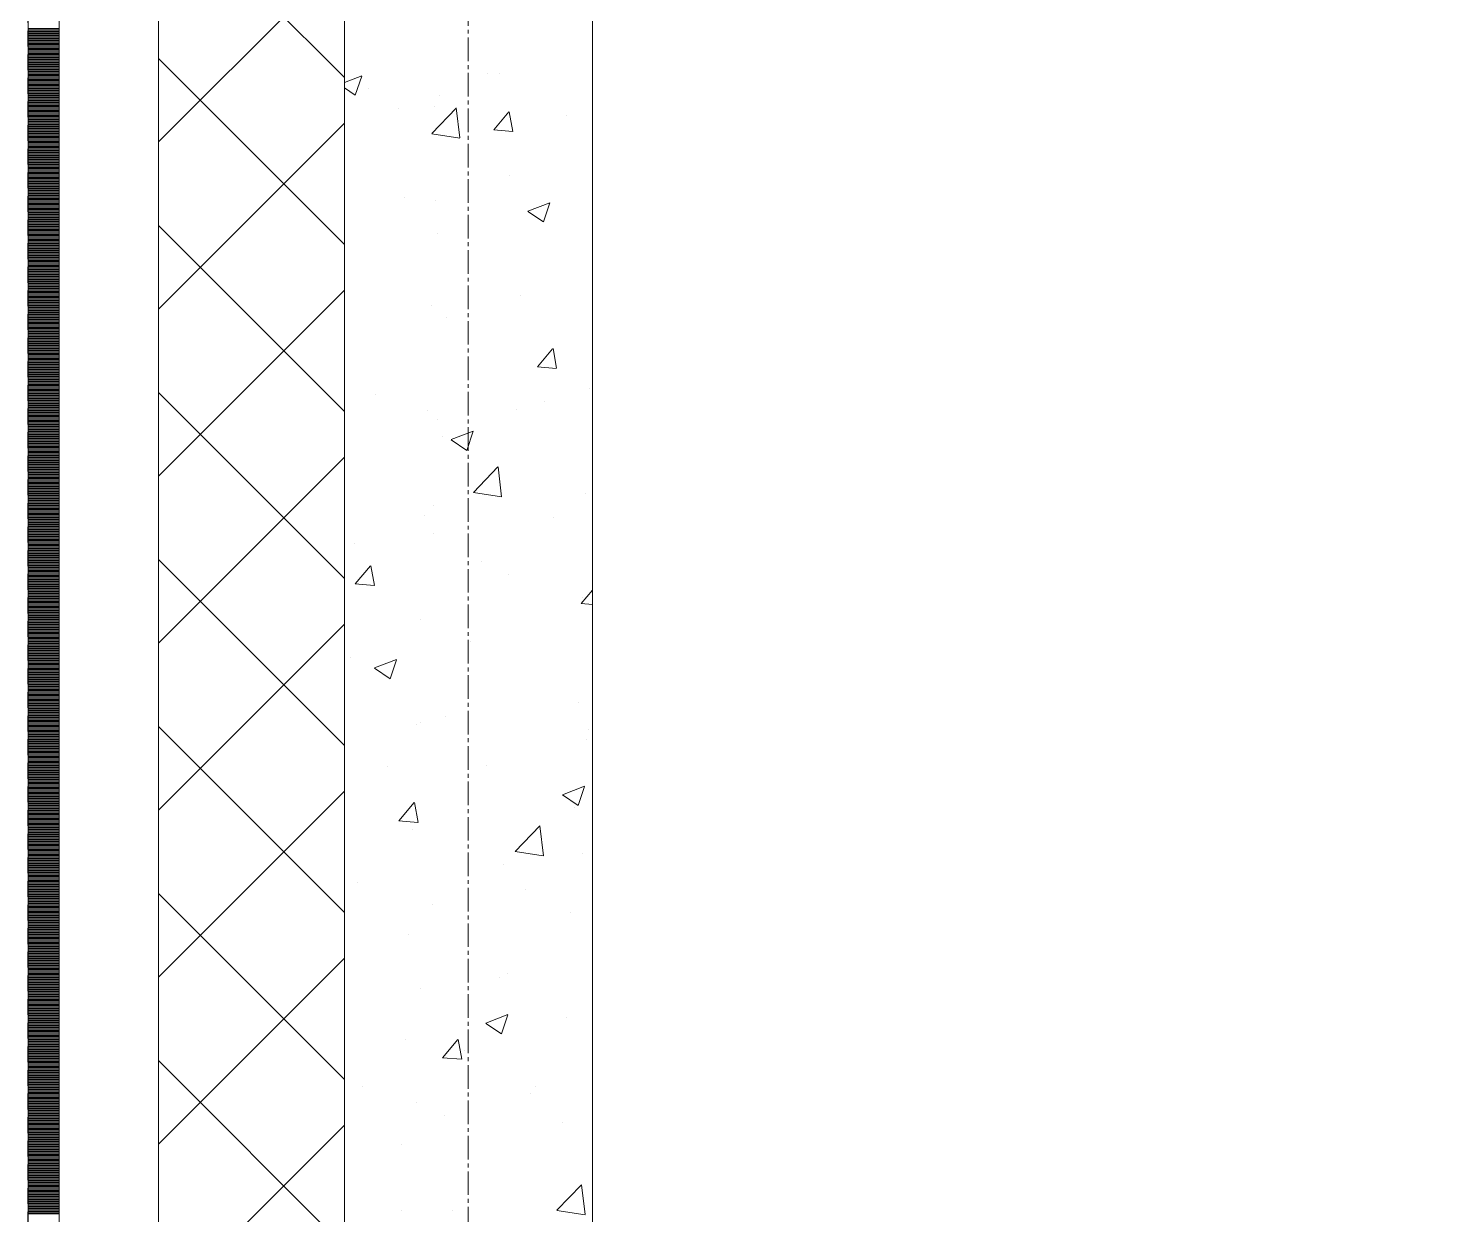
# Model space of a CAD drawing. Header units: millimetres. Extents: x 538266 to 1167394, y 114608 to 637157.
# Drawn here: x 828883 to 830013, y 200281 to 201238 of the extents above; entities that cross this region are included whole.
import ezdxf
from ezdxf.enums import TextEntityAlignment as Align

# ---------------------------------------------------------------- set-up
doc = ezdxf.new("R2010")
doc.units = ezdxf.units.MM
doc.linetypes.add('CENTER2', pattern=[28.575, 19.05, -3.175, 3.175, -3.175])
doc.linetypes.add('DASHED', pattern=[19.05, 12.7, -6.35])
doc.layers.get('Defpoints').update_dxf_attribs({"color": 140})
doc.layers.add('АР_Делит', color=120, linetype='Continuous', lineweight=0, plot=False)
for name, color, linetype, lineweight in [('АР_Стены ПЕНОблок', 52, 'Continuous', 20), ('АР_Тонкая', 254, 'Continuous', 5), ('АР_Утеплитель', 31, 'Continuous', 0), ('АР_Штриховка', 8, 'Continuous', 0)]:
    doc.layers.add(name, color=color, linetype=linetype, lineweight=lineweight)
doc.layers.add('РД_Оси_100', color=7, linetype='Continuous', lineweight=0, true_color=0x525252)
doc.styles.add('style1', font='ARIALN.TTF')

# ---------------------------------------------------------------- blocks, each defined once
blk = doc.blocks.new('2_этаж')
at = {"layer": 'АР_Стены ПЕНОблок', "color": 18, "linetype": 'Continuous', "lineweight": 20, "true_color": 0x000000}
for p, q in [((672773.6, 213213.2), (672773.6, 137013.2)), ((672973.6, 137013.2), (672973.6, 213213.2))]:
    blk.add_line(p, q, dxfattribs=at)
at = {"layer": 'АР_Тонкая', "color": 18, "linetype": 'Continuous', "lineweight": 5, "true_color": 0x000000}
for p, q in [((672518.6, 213213.2), (672518.6, 137013.2)), ((672543.6, 213213.2), (672543.6, 137013.2)), ((672543.6, 137013.2), (672543.6, 213213.2)), ((672623.6, 137013.2), (672623.6, 213213.2))]:
    blk.add_line(p, q, dxfattribs=at)
at = {"layer": 'АР_Утеплитель', "color": 18, "linetype": 'Continuous', "lineweight": 0, "true_color": 0x000000}
for p, q in [((672623.6, 213213.2), (672623.6, 137013.2)), ((672773.6, 137013.2), (672773.6, 213213.2))]:
    blk.add_line(p, q, dxfattribs=at)
at = {"layer": 'АР_Штриховка', "color": 18, "linetype": 'Continuous', "lineweight": 0, "true_color": 0x000000}
for p, q in [((672773.6, 201198.6), (672623.6, 201348.6)), ((672623.6, 201146.5), (672773.6, 201296.5)), ((672518.6, 201238), (672543.6, 201238)), ((672518.6, 201237), (672543.6, 201237)), ((672518.6, 201236), (672543.6, 201236)), ((672518.6, 201235), (672543.6, 201235)), ((672518.6, 201234), (672543.6, 201234)), ((672518.6, 201233), (672543.6, 201233)), ((672518.6, 201232), (672543.6, 201232)), ((672518.6, 201231), (672543.6, 201231)), ((672518.6, 201230), (672543.6, 201230)), ((672518.6, 201229), (672543.6, 201229)), ((672518.6, 201228), (672543.6, 201228)), ((672518.6, 201227), (672543.6, 201227)), ((672518.6, 201226), (672543.6, 201226)), ((672518.6, 201225), (672543.6, 201225)), ((672518.6, 201224), (672543.6, 201224)), ((672518.6, 201223), (672543.6, 201223)), ((672518.6, 201222), (672543.6, 201222)), ((672518.6, 201221), (672543.6, 201221)), ((672518.6, 201220), (672543.6, 201220)), ((672518.6, 201219), (672543.6, 201219)), ((672518.6, 201218), (672543.6, 201218)), ((672518.6, 201217), (672543.6, 201217)), ((672518.6, 201216), (672543.6, 201216)), ((672518.6, 201215), (672543.6, 201215)), ((672518.6, 201214), (672543.6, 201214)), ((672518.6, 201213), (672543.6, 201213)), ((672518.6, 201212), (672543.6, 201212)), ((672518.6, 201211), (672543.6, 201211)), ((672518.6, 201210), (672543.6, 201210)), ((672518.6, 201209), (672543.6, 201209)), ((672773.6, 201063.9), (672623.6, 201213.9)), ((672518.6, 201208), (672543.6, 201208)), ((672518.6, 201207), (672543.6, 201207)), ((672518.6, 201206), (672543.6, 201206)), ((672518.6, 201205), (672543.6, 201205)), ((672518.6, 201204), (672543.6, 201204)), ((672518.6, 201203), (672543.6, 201203)), ((672518.6, 201202), (672543.6, 201202)), ((672518.6, 201201), (672543.6, 201201)), ((672518.6, 201200), (672543.6, 201200)), ((672518.6, 201199), (672543.6, 201199)), ((672518.6, 201198), (672543.6, 201198)), ((672773.6, 201194.4), (672787.6, 201199.8)), ((672782.4, 201184.3), (672787.6, 201199.6)), ((672888.8, 201202.1), (672888.8, 201202.1)), ((672899, 201201.7), (672899, 201201.7)), ((672518.6, 201197), (672543.6, 201197)), ((672518.6, 201196), (672543.6, 201196)), ((672518.6, 201195), (672543.6, 201195)), ((672518.6, 201194), (672543.6, 201194)), ((672518.6, 201193), (672543.6, 201193)), ((672518.6, 201192), (672543.6, 201192)), ((672518.6, 201191), (672543.6, 201191)), ((672518.6, 201190), (672543.6, 201190)), ((672518.6, 201189), (672543.6, 201189)), ((672518.6, 201188), (672543.6, 201188)), ((672518.6, 201187), (672543.6, 201187)), ((672518.6, 201186), (672543.6, 201186)), ((672773.6, 201190.3), (672782.4, 201184.3)), ((672792.7, 201189.4), (672792.7, 201189.4)), ((672518.6, 201185), (672543.6, 201185)), ((672518.6, 201184), (672543.6, 201184)), ((672518.6, 201183), (672543.6, 201183)), ((672518.6, 201182), (672543.6, 201182)), ((672518.6, 201181), (672543.6, 201181)), ((672518.6, 201180), (672543.6, 201180)), ((672518.6, 201179), (672543.6, 201179)), ((672518.6, 201178), (672543.6, 201178)), ((672518.6, 201177), (672543.6, 201177)), ((672518.6, 201176), (672543.6, 201176)), ((672518.6, 201175), (672543.6, 201175)), ((672846, 201175.1), (672846, 201175.1)), ((672850.2, 201183.7), (672850.2, 201183.7)), ((672518.6, 201174), (672543.6, 201174)), ((672518.6, 201173), (672543.6, 201173)), ((672518.6, 201172), (672543.6, 201172)), ((672518.6, 201171), (672543.6, 201171)), ((672518.6, 201170), (672543.6, 201170)), ((672518.6, 201169), (672543.6, 201169)), ((672518.6, 201168), (672543.6, 201168)), ((672518.6, 201167), (672543.6, 201167)), ((672518.6, 201166), (672543.6, 201166)), ((672518.6, 201165), (672543.6, 201165)), ((672518.6, 201164), (672543.6, 201164)), ((672817, 201173.3), (672817, 201173.3)), ((672844, 201153.3), (672863.7, 201173.9)), ((672866.6, 201149.8), (672863.8, 201174)), ((672894, 201156.3), (672906.3, 201170.9)), ((672909.5, 201155), (672906.5, 201170.9)), ((672952.5, 201167.6), (672952.5, 201167.6)), ((672518.6, 201163), (672543.6, 201163)), ((672518.6, 201162), (672543.6, 201162)), ((672518.6, 201161), (672543.6, 201161)), ((672518.6, 201160), (672543.6, 201160)), ((672518.6, 201159), (672543.6, 201159)), ((672518.6, 201158), (672543.6, 201158)), ((672518.6, 201157), (672543.6, 201157)), ((672518.6, 201156), (672543.6, 201156)), ((672518.6, 201155), (672543.6, 201155)), ((672518.6, 201154), (672543.6, 201154)), ((672518.6, 201153), (672543.6, 201153)), ((672623.6, 201011.8), (672773.6, 201161.8)), ((672844, 201153.2), (672866.6, 201149.7)), ((672894, 201156.3), (672909.2, 201155)), ((672518.6, 201152), (672543.6, 201152)), ((672518.6, 201151), (672543.6, 201151)), ((672518.6, 201150), (672543.6, 201150)), ((672518.6, 201149), (672543.6, 201149)), ((672518.6, 201148), (672543.6, 201148)), ((672518.6, 201147), (672543.6, 201147)), ((672518.6, 201146), (672543.6, 201146)), ((672518.6, 201145), (672543.6, 201145)), ((672518.6, 201144), (672543.6, 201144)), ((672518.6, 201143), (672543.6, 201143)), ((672518.6, 201142), (672543.6, 201142)), ((672518.6, 201141), (672543.6, 201141)), ((672518.6, 201140), (672543.6, 201140)), ((672518.6, 201139), (672543.6, 201139)), ((672518.6, 201138), (672543.6, 201138)), ((672518.6, 201137), (672543.6, 201137)), ((672518.6, 201136), (672543.6, 201136)), ((672518.6, 201135), (672543.6, 201135)), ((672518.6, 201134), (672543.6, 201134)), ((672518.6, 201133), (672543.6, 201133)), ((672518.6, 201132), (672543.6, 201132)), ((672518.6, 201131), (672543.6, 201131)), ((672518.6, 201130), (672543.6, 201130)), ((672518.6, 201129), (672543.6, 201129)), ((672518.6, 201128), (672543.6, 201128)), ((672518.6, 201127), (672543.6, 201127)), ((672518.6, 201126), (672543.6, 201126)), ((672518.6, 201125), (672543.6, 201125)), ((672518.6, 201124), (672543.6, 201124)), ((672518.6, 201123), (672543.6, 201123)), ((672518.6, 201122), (672543.6, 201122)), ((672518.6, 201121), (672543.6, 201121)), ((672518.6, 201120), (672543.6, 201120)), ((672518.6, 201119), (672543.6, 201119)), ((672906.9, 201119.3), (672906.9, 201119.3)), ((672518.6, 201118), (672543.6, 201118)), ((672518.6, 201117), (672543.6, 201117)), ((672518.6, 201116), (672543.6, 201116)), ((672518.6, 201115), (672543.6, 201115)), ((672518.6, 201114), (672543.6, 201114)), ((672518.6, 201113), (672543.6, 201113)), ((672518.6, 201112), (672543.6, 201112)), ((672518.6, 201111), (672543.6, 201111)), ((672518.6, 201110), (672543.6, 201110)), ((672518.6, 201109), (672543.6, 201109)), ((672518.6, 201108), (672543.6, 201108)), ((672518.6, 201107), (672543.6, 201107)), ((672518.6, 201106), (672543.6, 201106)), ((672518.6, 201105), (672543.6, 201105)), ((672518.6, 201104), (672543.6, 201104)), ((672518.6, 201103), (672543.6, 201103)), ((672518.6, 201102), (672543.6, 201102)), ((672518.6, 201101), (672543.6, 201101)), ((672518.6, 201100), (672543.6, 201100)), ((672518.6, 201099), (672543.6, 201099)), ((672518.6, 201098), (672543.6, 201098)), ((672518.6, 201097), (672543.6, 201097)), ((672518.6, 201096), (672543.6, 201096)), ((672822, 201101.9), (672822, 201101.9)), ((672847.2, 201099.2), (672847.2, 201099.2)), ((672921.5, 201090.7), (672939.3, 201097.5)), ((672934.1, 201082), (672939.2, 201097.4)), ((672518.6, 201095), (672543.6, 201095)), ((672518.6, 201094), (672543.6, 201094)), ((672518.6, 201093), (672543.6, 201093)), ((672518.6, 201092), (672543.6, 201092)), ((672518.6, 201091), (672543.6, 201091)), ((672518.6, 201090), (672543.6, 201090)), ((672518.6, 201089), (672543.6, 201089)), ((672518.6, 201088), (672543.6, 201088)), ((672518.6, 201087), (672543.6, 201087)), ((672518.6, 201086), (672543.6, 201086)), ((672518.6, 201085), (672543.6, 201085)), ((672921.4, 201090.5), (672934, 201082)), ((672518.6, 201084), (672543.6, 201084)), ((672518.6, 201083), (672543.6, 201083)), ((672518.6, 201082), (672543.6, 201082)), ((672518.6, 201081), (672543.6, 201081)), ((672518.6, 201080), (672543.6, 201080)), ((672518.6, 201079), (672543.6, 201079)), ((672518.6, 201078), (672543.6, 201078)), ((672518.6, 201077), (672543.6, 201077)), ((672518.6, 201076), (672543.6, 201076)), ((672518.6, 201075), (672543.6, 201075)), ((672518.6, 201074), (672543.6, 201074)), ((672518.6, 201073), (672543.6, 201073)), ((672773.6, 200929.2), (672623.6, 201079.2)), ((672518.6, 201072), (672543.6, 201072)), ((672518.6, 201071), (672543.6, 201071)), ((672518.6, 201070), (672543.6, 201070)), ((672518.6, 201069), (672543.6, 201069)), ((672518.6, 201068), (672543.6, 201068)), ((672518.6, 201067), (672543.6, 201067)), ((672518.6, 201066), (672543.6, 201066)), ((672518.6, 201065), (672543.6, 201065)), ((672518.6, 201064), (672543.6, 201064)), ((672518.6, 201063), (672543.6, 201063)), ((672518.6, 201062), (672543.6, 201062)), ((672848.5, 201072.6), (672848.5, 201072.6)), ((672518.6, 201061), (672543.6, 201061)), ((672518.6, 201060), (672543.6, 201060)), ((672518.6, 201059), (672543.6, 201059)), ((672518.6, 201058), (672543.6, 201058)), ((672518.6, 201057), (672543.6, 201057)), ((672518.6, 201056), (672543.6, 201056)), ((672518.6, 201055), (672543.6, 201055)), ((672518.6, 201054), (672543.6, 201054)), ((672518.6, 201053), (672543.6, 201053)), ((672518.6, 201052), (672543.6, 201052)), ((672518.6, 201051), (672543.6, 201051)), ((672518.6, 201050), (672543.6, 201050)), ((672518.6, 201049), (672543.6, 201049)), ((672518.6, 201048), (672543.6, 201048)), ((672518.6, 201047), (672543.6, 201047)), ((672518.6, 201046), (672543.6, 201046)), ((672518.6, 201045), (672543.6, 201045)), ((672518.6, 201044), (672543.6, 201044)), ((672518.6, 201043), (672543.6, 201043)), ((672518.6, 201042), (672543.6, 201042)), ((672518.6, 201041), (672543.6, 201041)), ((672518.6, 201040), (672543.6, 201040)), ((672518.6, 201039), (672543.6, 201039)), ((672518.6, 201038), (672543.6, 201038)), ((672518.6, 201037), (672543.6, 201037)), ((672518.6, 201036), (672543.6, 201036)), ((672518.6, 201035), (672543.6, 201035)), ((672518.6, 201034), (672543.6, 201034)), ((672518.6, 201033), (672543.6, 201033)), ((672518.6, 201032), (672543.6, 201032)), ((672518.6, 201031), (672543.6, 201031)), ((672518.6, 201030), (672543.6, 201030)), ((672518.6, 201029), (672543.6, 201029)), ((672518.6, 201028), (672543.6, 201028)), ((672518.6, 201027), (672543.6, 201027)), ((672518.6, 201026), (672543.6, 201026)), ((672518.6, 201025), (672543.6, 201025)), ((672518.6, 201024), (672543.6, 201024)), ((672518.6, 201023), (672543.6, 201023)), ((672518.6, 201022), (672543.6, 201022)), ((672518.6, 201021), (672543.6, 201021)), ((672518.6, 201020), (672543.6, 201020)), ((672518.6, 201019), (672543.6, 201019)), ((672518.6, 201018), (672543.6, 201018)), ((672518.6, 201017), (672543.6, 201017)), ((672623.6, 200877.1), (672773.6, 201027.1)), ((672915.6, 201022.9), (672915.6, 201022.9)), ((672518.6, 201016), (672543.6, 201016)), ((672518.6, 201015), (672543.6, 201015)), ((672518.6, 201014), (672543.6, 201014)), ((672518.6, 201013), (672543.6, 201013)), ((672518.6, 201012), (672543.6, 201012)), ((672518.6, 201011), (672543.6, 201011)), ((672518.6, 201010), (672543.6, 201010)), ((672518.6, 201009), (672543.6, 201009)), ((672518.6, 201008), (672543.6, 201008)), ((672518.6, 201007), (672543.6, 201007)), ((672518.6, 201006), (672543.6, 201006)), ((672844.1, 201014.6), (672844.1, 201014.6)), ((672518.6, 201005), (672543.6, 201005)), ((672518.6, 201004), (672543.6, 201004)), ((672518.6, 201003), (672543.6, 201003)), ((672518.6, 201002), (672543.6, 201002)), ((672518.6, 201001), (672543.6, 201001)), ((672518.6, 201000), (672543.6, 201000)), ((672518.6, 200999), (672543.6, 200999)), ((672518.6, 200998), (672543.6, 200998)), ((672518.6, 200997), (672543.6, 200997)), ((672518.6, 200996), (672543.6, 200996)), ((672518.6, 200995), (672543.6, 200995)), ((672518.6, 200994), (672543.6, 200994)), ((672855.7, 201005), (672855.7, 201005)), ((672518.6, 200993), (672543.6, 200993)), ((672518.6, 200992), (672543.6, 200992)), ((672518.6, 200991), (672543.6, 200991)), ((672518.6, 200990), (672543.6, 200990)), ((672518.6, 200989), (672543.6, 200989)), ((672518.6, 200988), (672543.6, 200988)), ((672518.6, 200987), (672543.6, 200987)), ((672518.6, 200986), (672543.6, 200986)), ((672518.6, 200985), (672543.6, 200985)), ((672518.6, 200984), (672543.6, 200984)), ((672518.6, 200983), (672543.6, 200983)), ((672518.6, 200982), (672543.6, 200982)), ((672518.6, 200981), (672543.6, 200981)), ((672518.6, 200980), (672543.6, 200980)), ((672518.6, 200979), (672543.6, 200979)), ((672518.6, 200978), (672543.6, 200978)), ((672518.6, 200977), (672543.6, 200977)), ((672518.6, 200976), (672543.6, 200976)), ((672518.6, 200975), (672543.6, 200975)), ((672518.6, 200974), (672543.6, 200974)), ((672518.6, 200973), (672543.6, 200973)), ((672518.6, 200972), (672543.6, 200972)), ((672929.3, 200965.3), (672941.5, 200979.8)), ((672944.7, 200964), (672941.8, 200979.9)), ((672518.6, 200971), (672543.6, 200971)), ((672518.6, 200970), (672543.6, 200970)), ((672518.6, 200969), (672543.6, 200969)), ((672518.6, 200968), (672543.6, 200968)), ((672518.6, 200967), (672543.6, 200967)), ((672518.6, 200966), (672543.6, 200966)), ((672518.6, 200965), (672543.6, 200965)), ((672518.6, 200964), (672543.6, 200964)), ((672518.6, 200963), (672543.6, 200963)), ((672518.6, 200962), (672543.6, 200962)), ((672518.6, 200961), (672543.6, 200961)), ((672518.6, 200960), (672543.6, 200960)), ((672929.3, 200965.2), (672944.4, 200963.9)), ((672518.6, 200959), (672543.6, 200959)), ((672518.6, 200958), (672543.6, 200958)), ((672518.6, 200957), (672543.6, 200957)), ((672518.6, 200956), (672543.6, 200956)), ((672518.6, 200955), (672543.6, 200955)), ((672518.6, 200954), (672543.6, 200954)), ((672518.6, 200953), (672543.6, 200953)), ((672518.6, 200952), (672543.6, 200952)), ((672518.6, 200951), (672543.6, 200951)), ((672518.6, 200950), (672543.6, 200950)), ((672518.6, 200949), (672543.6, 200949)), ((672518.6, 200948), (672543.6, 200948)), ((672518.6, 200947), (672543.6, 200947)), ((672518.6, 200946), (672543.6, 200946)), ((672518.6, 200945), (672543.6, 200945)), ((672518.6, 200944), (672543.6, 200944)), ((672518.6, 200943), (672543.6, 200943)), ((672518.6, 200942), (672543.6, 200942)), ((672518.6, 200941), (672543.6, 200941)), ((672518.6, 200940), (672543.6, 200940)), ((672518.6, 200939), (672543.6, 200939)), ((672518.6, 200938), (672543.6, 200938)), ((672773.6, 200794.5), (672623.6, 200944.5)), ((672799, 200942.8), (672799, 200942.8)), ((672971.4, 200948), (672971.4, 200948)), ((672518.6, 200937), (672543.6, 200937)), ((672518.6, 200936), (672543.6, 200936)), ((672518.6, 200935), (672543.6, 200935)), ((672518.6, 200934), (672543.6, 200934)), ((672518.6, 200933), (672543.6, 200933)), ((672518.6, 200932), (672543.6, 200932)), ((672518.6, 200931), (672543.6, 200931)), ((672518.6, 200930), (672543.6, 200930)), ((672518.6, 200929), (672543.6, 200929)), ((672518.6, 200928), (672543.6, 200928)), ((672518.6, 200927), (672543.6, 200927)), ((672518.6, 200926), (672543.6, 200926)), ((672841, 200930.1), (672841, 200930.1)), ((672912.4, 200931.1), (672912.4, 200931.1)), ((672934.6, 200937.1), (672934.6, 200937.1)), ((672518.6, 200925), (672543.6, 200925)), ((672518.6, 200924), (672543.6, 200924)), ((672518.6, 200923), (672543.6, 200923)), ((672518.6, 200922), (672543.6, 200922)), ((672518.6, 200921), (672543.6, 200921)), ((672518.6, 200920), (672543.6, 200920)), ((672518.6, 200919), (672543.6, 200919)), ((672518.6, 200918), (672543.6, 200918)), ((672518.6, 200917), (672543.6, 200917)), ((672518.6, 200916), (672543.6, 200916)), ((672518.6, 200915), (672543.6, 200915)), ((672848.8, 200922.7), (672848.8, 200922.7)), ((672518.6, 200914), (672543.6, 200914)), ((672518.6, 200913), (672543.6, 200913)), ((672518.6, 200912), (672543.6, 200912)), ((672518.6, 200911), (672543.6, 200911)), ((672518.6, 200910), (672543.6, 200910)), ((672518.6, 200909), (672543.6, 200909)), ((672518.6, 200908), (672543.6, 200908)), ((672518.6, 200907), (672543.6, 200907)), ((672518.6, 200906), (672543.6, 200906)), ((672518.6, 200905), (672543.6, 200905)), ((672518.6, 200904), (672543.6, 200904)), ((672852.6, 200908.7), (672852.6, 200908.7)), ((672859.6, 200906.4), (672872.2, 200897.8)), ((672859.7, 200906.5), (672877.5, 200913.3)), ((672872.3, 200897.8), (672877.4, 200913.2)), ((672518.6, 200903), (672543.6, 200903)), ((672518.6, 200902), (672543.6, 200902)), ((672518.6, 200901), (672543.6, 200901)), ((672518.6, 200900), (672543.6, 200900)), ((672518.6, 200899), (672543.6, 200899)), ((672518.6, 200898), (672543.6, 200898)), ((672518.6, 200897), (672543.6, 200897)), ((672518.6, 200896), (672543.6, 200896)), ((672518.6, 200895), (672543.6, 200895)), ((672518.6, 200894), (672543.6, 200894)), ((672518.6, 200893), (672543.6, 200893)), ((672623.6, 200742.4), (672773.6, 200892.4)), ((672518.6, 200892), (672543.6, 200892)), ((672518.6, 200891), (672543.6, 200891)), ((672518.6, 200890), (672543.6, 200890)), ((672518.6, 200889), (672543.6, 200889)), ((672518.6, 200888), (672543.6, 200888)), ((672518.6, 200887), (672543.6, 200887)), ((672518.6, 200886), (672543.6, 200886)), ((672518.6, 200885), (672543.6, 200885)), ((672518.6, 200884), (672543.6, 200884)), ((672518.6, 200883), (672543.6, 200883)), ((672518.6, 200882), (672543.6, 200882)), ((672518.6, 200881), (672543.6, 200881)), ((672877.6, 200863.9), (672897.4, 200884.5)), ((672900.3, 200860.4), (672897.5, 200884.5)), ((672518.6, 200880), (672543.6, 200880)), ((672518.6, 200879), (672543.6, 200879)), ((672518.6, 200878), (672543.6, 200878)), ((672518.6, 200877), (672543.6, 200877)), ((672518.6, 200876), (672543.6, 200876)), ((672518.6, 200875), (672543.6, 200875)), ((672518.6, 200874), (672543.6, 200874)), ((672518.6, 200873), (672543.6, 200873)), ((672518.6, 200872), (672543.6, 200872)), ((672518.6, 200871), (672543.6, 200871)), ((672518.6, 200870), (672543.6, 200870)), ((672518.6, 200869), (672543.6, 200869)), ((672518.6, 200868), (672543.6, 200868)), ((672518.6, 200867), (672543.6, 200867)), ((672518.6, 200866), (672543.6, 200866)), ((672518.6, 200865), (672543.6, 200865)), ((672518.6, 200864), (672543.6, 200864)), ((672518.6, 200863), (672543.6, 200863)), ((672518.6, 200862), (672543.6, 200862)), ((672518.6, 200861), (672543.6, 200861)), ((672518.6, 200860), (672543.6, 200860)), ((672518.6, 200859), (672543.6, 200859)), ((672877.7, 200863.7), (672900.3, 200860.2)), ((672968.3, 200863.4), (672968.3, 200863.4)), ((672518.6, 200858), (672543.6, 200858)), ((672518.6, 200857), (672543.6, 200857)), ((672518.6, 200856), (672543.6, 200856)), ((672518.6, 200855), (672543.6, 200855)), ((672518.6, 200854), (672543.6, 200854)), ((672518.6, 200853), (672543.6, 200853)), ((672518.6, 200852), (672543.6, 200852)), ((672518.6, 200851), (672543.6, 200851)), ((672518.6, 200850), (672543.6, 200850)), ((672518.6, 200849), (672543.6, 200849)), ((672518.6, 200848), (672543.6, 200848)), ((672518.6, 200847), (672543.6, 200847)), ((672845.2, 200853.5), (672845.2, 200853.5)), ((672518.6, 200846), (672543.6, 200846)), ((672518.6, 200845), (672543.6, 200845)), ((672518.6, 200844), (672543.6, 200844)), ((672518.6, 200843), (672543.6, 200843)), ((672518.6, 200842), (672543.6, 200842)), ((672518.6, 200841), (672543.6, 200841)), ((672518.6, 200840), (672543.6, 200840)), ((672518.6, 200839), (672543.6, 200839)), ((672518.6, 200838), (672543.6, 200838)), ((672518.6, 200837), (672543.6, 200837)), ((672518.6, 200836), (672543.6, 200836)), ((672837.9, 200845.5), (672837.9, 200845.5)), ((672941.8, 200843.5), (672941.8, 200843.5)), ((672518.6, 200835), (672543.6, 200835)), ((672518.6, 200834), (672543.6, 200834)), ((672518.6, 200833), (672543.6, 200833)), ((672518.6, 200832), (672543.6, 200832)), ((672518.6, 200831), (672543.6, 200831)), ((672518.6, 200830), (672543.6, 200830)), ((672518.6, 200829), (672543.6, 200829)), ((672518.6, 200828), (672543.6, 200828)), ((672518.6, 200827), (672543.6, 200827)), ((672518.6, 200826), (672543.6, 200826)), ((672518.6, 200825), (672543.6, 200825)), ((672845.6, 200830.9), (672845.6, 200830.9)), ((672518.6, 200824), (672543.6, 200824)), ((672518.6, 200823), (672543.6, 200823)), ((672518.6, 200822), (672543.6, 200822)), ((672518.6, 200821), (672543.6, 200821)), ((672518.6, 200820), (672543.6, 200820)), ((672518.6, 200819), (672543.6, 200819)), ((672518.6, 200818), (672543.6, 200818)), ((672518.6, 200817), (672543.6, 200817)), ((672518.6, 200816), (672543.6, 200816)), ((672518.6, 200815), (672543.6, 200815)), ((672518.6, 200814), (672543.6, 200814)), ((672518.6, 200813), (672543.6, 200813)), ((672782, 200822.5), (672782, 200822.5)), ((672518.6, 200812), (672543.6, 200812)), ((672518.6, 200811), (672543.6, 200811)), ((672518.6, 200810), (672543.6, 200810)), ((672518.6, 200809), (672543.6, 200809)), ((672518.6, 200808), (672543.6, 200808)), ((672518.6, 200807), (672543.6, 200807)), ((672518.6, 200806), (672543.6, 200806)), ((672518.6, 200805), (672543.6, 200805)), ((672518.6, 200804), (672543.6, 200804)), ((672518.6, 200803), (672543.6, 200803)), ((672518.6, 200802), (672543.6, 200802)), ((672773.6, 200659.8), (672623.6, 200809.8)), ((672782.3, 200790.1), (672794.6, 200804.7)), ((672797.8, 200788.9), (672794.8, 200804.8)), ((672884.1, 200808), (672884.1, 200808)), ((672518.6, 200801), (672543.6, 200801)), ((672518.6, 200800), (672543.6, 200800)), ((672518.6, 200799), (672543.6, 200799)), ((672518.6, 200798), (672543.6, 200798)), ((672518.6, 200797), (672543.6, 200797)), ((672518.6, 200796), (672543.6, 200796)), ((672518.6, 200795), (672543.6, 200795)), ((672518.6, 200794), (672543.6, 200794)), ((672518.6, 200793), (672543.6, 200793)), ((672518.6, 200792), (672543.6, 200792)), ((672518.6, 200791), (672543.6, 200791)), ((672906.1, 200797.7), (672906.1, 200797.7)), ((672518.6, 200790), (672543.6, 200790)), ((672518.6, 200789), (672543.6, 200789)), ((672518.6, 200788), (672543.6, 200788)), ((672518.6, 200787), (672543.6, 200787)), ((672518.6, 200786), (672543.6, 200786)), ((672518.6, 200785), (672543.6, 200785)), ((672518.6, 200784), (672543.6, 200784)), ((672518.6, 200783), (672543.6, 200783)), ((672518.6, 200782), (672543.6, 200782)), ((672518.6, 200781), (672543.6, 200781)), ((672518.6, 200780), (672543.6, 200780)), ((672782.3, 200790.1), (672797.5, 200788.8)), ((672964.5, 200774.2), (672973.6, 200785)), ((672518.6, 200779), (672543.6, 200779)), ((672518.6, 200778), (672543.6, 200778)), ((672518.6, 200777), (672543.6, 200777)), ((672518.6, 200776), (672543.6, 200776)), ((672518.6, 200775), (672543.6, 200775)), ((672518.6, 200774), (672543.6, 200774)), ((672518.6, 200773), (672543.6, 200773)), ((672518.6, 200772), (672543.6, 200772)), ((672518.6, 200771), (672543.6, 200771)), ((672518.6, 200770), (672543.6, 200770)), ((672518.6, 200769), (672543.6, 200769)), ((672518.6, 200768), (672543.6, 200768)), ((672964.5, 200774.2), (672973.6, 200773.4)), ((672965.2, 200778.9), (672965.2, 200778.9)), ((672518.6, 200767), (672543.6, 200767)), ((672518.6, 200766), (672543.6, 200766)), ((672518.6, 200765), (672543.6, 200765)), ((672518.6, 200764), (672543.6, 200764)), ((672518.6, 200763), (672543.6, 200763)), ((672518.6, 200762), (672543.6, 200762)), ((672518.6, 200761), (672543.6, 200761)), ((672518.6, 200760), (672543.6, 200760)), ((672518.6, 200759), (672543.6, 200759)), ((672518.6, 200758), (672543.6, 200758)), ((672518.6, 200757), (672543.6, 200757)), ((672623.6, 200607.7), (672773.6, 200757.7)), ((672834.8, 200761), (672834.8, 200761)), ((672518.6, 200756), (672543.6, 200756)), ((672518.6, 200755), (672543.6, 200755)), ((672518.6, 200754), (672543.6, 200754)), ((672518.6, 200753), (672543.6, 200753)), ((672518.6, 200752), (672543.6, 200752)), ((672518.6, 200751), (672543.6, 200751)), ((672518.6, 200750), (672543.6, 200750)), ((672518.6, 200749), (672543.6, 200749)), ((672518.6, 200748), (672543.6, 200748)), ((672518.6, 200747), (672543.6, 200747)), ((672518.6, 200746), (672543.6, 200746)), ((672518.6, 200745), (672543.6, 200745)), ((672518.6, 200744), (672543.6, 200744)), ((672518.6, 200743), (672543.6, 200743)), ((672518.6, 200742), (672543.6, 200742)), ((672518.6, 200741), (672543.6, 200741)), ((672518.6, 200740), (672543.6, 200740)), ((672518.6, 200739), (672543.6, 200739)), ((672518.6, 200738), (672543.6, 200738)), ((672518.6, 200737), (672543.6, 200737)), ((672518.6, 200736), (672543.6, 200736)), ((672518.6, 200735), (672543.6, 200735)), ((672518.6, 200734), (672543.6, 200734)), ((672874.9, 200743.4), (672874.9, 200743.4)), ((672518.6, 200733), (672543.6, 200733)), ((672518.6, 200732), (672543.6, 200732)), ((672518.6, 200731), (672543.6, 200731)), ((672518.6, 200730), (672543.6, 200730)), ((672518.6, 200729), (672543.6, 200729)), ((672518.6, 200728), (672543.6, 200728)), ((672518.6, 200727), (672543.6, 200727)), ((672518.6, 200726), (672543.6, 200726)), ((672518.6, 200725), (672543.6, 200725)), ((672518.6, 200724), (672543.6, 200724)), ((672518.6, 200723), (672543.6, 200723)), ((672778.8, 200730.7), (672778.8, 200730.7)), ((672797.9, 200722.3), (672815.7, 200729.2)), ((672810.5, 200713.6), (672815.6, 200729)), ((672518.6, 200722), (672543.6, 200722)), ((672518.6, 200721), (672543.6, 200721)), ((672518.6, 200720), (672543.6, 200720)), ((672518.6, 200719), (672543.6, 200719)), ((672518.6, 200718), (672543.6, 200718)), ((672518.6, 200717), (672543.6, 200717)), ((672518.6, 200716), (672543.6, 200716)), ((672518.6, 200715), (672543.6, 200715)), ((672518.6, 200714), (672543.6, 200714)), ((672518.6, 200713), (672543.6, 200713)), ((672518.6, 200712), (672543.6, 200712)), ((672797.8, 200722.2), (672810.4, 200713.6)), ((672518.6, 200711), (672543.6, 200711)), ((672518.6, 200710), (672543.6, 200710)), ((672518.6, 200709), (672543.6, 200709)), ((672518.6, 200708), (672543.6, 200708)), ((672518.6, 200707), (672543.6, 200707)), ((672518.6, 200706), (672543.6, 200706)), ((672518.6, 200705), (672543.6, 200705)), ((672518.6, 200704), (672543.6, 200704)), ((672518.6, 200703), (672543.6, 200703)), ((672518.6, 200702), (672543.6, 200702)), ((672518.6, 200701), (672543.6, 200701)), ((672518.6, 200700), (672543.6, 200700)), ((672518.6, 200699), (672543.6, 200699)), ((672518.6, 200698), (672543.6, 200698)), ((672518.6, 200697), (672543.6, 200697)), ((672518.6, 200696), (672543.6, 200696)), ((672518.6, 200695), (672543.6, 200695)), ((672518.6, 200694), (672543.6, 200694)), ((672518.6, 200693), (672543.6, 200693)), ((672518.6, 200692), (672543.6, 200692)), ((672518.6, 200691), (672543.6, 200691)), ((672518.6, 200690), (672543.6, 200690)), ((672518.6, 200689), (672543.6, 200689)), ((672962.1, 200694.3), (672962.1, 200694.3)), ((672518.6, 200688), (672543.6, 200688)), ((672518.6, 200687), (672543.6, 200687)), ((672518.6, 200686), (672543.6, 200686)), ((672518.6, 200685), (672543.6, 200685)), ((672518.6, 200684), (672543.6, 200684)), ((672518.6, 200683), (672543.6, 200683)), ((672518.6, 200682), (672543.6, 200682)), ((672518.6, 200681), (672543.6, 200681)), ((672518.6, 200680), (672543.6, 200680)), ((672518.6, 200679), (672543.6, 200679)), ((672518.6, 200678), (672543.6, 200678)), ((672834.6, 200678.2), (672834.6, 200678.2)), ((672855, 200683.4), (672855, 200683.4)), ((672518.6, 200677), (672543.6, 200677)), ((672518.6, 200676), (672543.6, 200676)), ((672518.6, 200675), (672543.6, 200675)), ((672518.6, 200674), (672543.6, 200674)), ((672518.6, 200673), (672543.6, 200673)), ((672518.6, 200672), (672543.6, 200672)), ((672518.6, 200671), (672543.6, 200671)), ((672518.6, 200670), (672543.6, 200670)), ((672518.6, 200669), (672543.6, 200669)), ((672518.6, 200668), (672543.6, 200668)), ((672518.6, 200667), (672543.6, 200667)), ((672518.6, 200666), (672543.6, 200666)), ((672773.6, 200525.1), (672623.6, 200675.1)), ((672831.7, 200676.4), (672831.7, 200676.4)), ((672970.2, 200672.4), (672970.2, 200672.4)), ((672518.6, 200665), (672543.6, 200665)), ((672518.6, 200664), (672543.6, 200664)), ((672518.6, 200663), (672543.6, 200663)), ((672518.6, 200662), (672543.6, 200662)), ((672518.6, 200661), (672543.6, 200661)), ((672518.6, 200660), (672543.6, 200660)), ((672518.6, 200659), (672543.6, 200659)), ((672518.6, 200658), (672543.6, 200658)), ((672518.6, 200657), (672543.6, 200657)), ((672518.6, 200656), (672543.6, 200656)), ((672518.6, 200655), (672543.6, 200655)), ((672968.5, 200664.3), (672968.5, 200664.3)), ((672518.6, 200654), (672543.6, 200654)), ((672518.6, 200653), (672543.6, 200653)), ((672518.6, 200652), (672543.6, 200652)), ((672518.6, 200651), (672543.6, 200651)), ((672518.6, 200650), (672543.6, 200650)), ((672518.6, 200649), (672543.6, 200649)), ((672518.6, 200648), (672543.6, 200648)), ((672518.6, 200647), (672543.6, 200647)), ((672518.6, 200646), (672543.6, 200646)), ((672518.6, 200645), (672543.6, 200645)), ((672518.6, 200644), (672543.6, 200644)), ((672888.1, 200644), (672888.1, 200644)), ((672518.6, 200643), (672543.6, 200643)), ((672518.6, 200642), (672543.6, 200642)), ((672518.6, 200641), (672543.6, 200641)), ((672518.6, 200640), (672543.6, 200640)), ((672518.6, 200639), (672543.6, 200639)), ((672518.6, 200638), (672543.6, 200638)), ((672518.6, 200637), (672543.6, 200637)), ((672518.6, 200636), (672543.6, 200636)), ((672518.6, 200635), (672543.6, 200635)), ((672518.6, 200634), (672543.6, 200634)), ((672518.6, 200633), (672543.6, 200633)), ((672808.1, 200643.2), (672808.1, 200643.2)), ((672518.6, 200632), (672543.6, 200632)), ((672518.6, 200631), (672543.6, 200631)), ((672518.6, 200630), (672543.6, 200630)), ((672518.6, 200629), (672543.6, 200629)), ((672518.6, 200628), (672543.6, 200628)), ((672518.6, 200627), (672543.6, 200627)), ((672518.6, 200626), (672543.6, 200626)), ((672518.6, 200625), (672543.6, 200625)), ((672518.6, 200624), (672543.6, 200624)), ((672518.6, 200623), (672543.6, 200623)), ((672518.6, 200622), (672543.6, 200622)), ((672518.6, 200621), (672543.6, 200621)), ((672623.6, 200473), (672773.6, 200623)), ((672949.5, 200620.1), (672967.3, 200626.9)), ((672962.1, 200611.4), (672967.2, 200626.7)), ((672518.6, 200620), (672543.6, 200620)), ((672518.6, 200619), (672543.6, 200619)), ((672518.6, 200618), (672543.6, 200618)), ((672518.6, 200617), (672543.6, 200617)), ((672518.6, 200616), (672543.6, 200616)), ((672518.6, 200615), (672543.6, 200615)), ((672518.6, 200614), (672543.6, 200614)), ((672518.6, 200613), (672543.6, 200613)), ((672518.6, 200612), (672543.6, 200612)), ((672518.6, 200611), (672543.6, 200611)), ((672518.6, 200610), (672543.6, 200610)), ((672817.6, 200599.1), (672829.8, 200613.7)), ((672833, 200597.8), (672830.1, 200613.7)), ((672949.4, 200619.9), (672962.1, 200611.4)), ((672959, 200609.7), (672959, 200609.7)), ((672518.6, 200609), (672543.6, 200609)), ((672518.6, 200608), (672543.6, 200608)), ((672518.6, 200607), (672543.6, 200607)), ((672518.6, 200606), (672543.6, 200606)), ((672518.6, 200605), (672543.6, 200605)), ((672518.6, 200604), (672543.6, 200604)), ((672518.6, 200603), (672543.6, 200603)), ((672518.6, 200602), (672543.6, 200602)), ((672518.6, 200601), (672543.6, 200601)), ((672518.6, 200600), (672543.6, 200600)), ((672518.6, 200599), (672543.6, 200599)), ((672817.6, 200599.1), (672832.7, 200597.7)), ((672518.6, 200598), (672543.6, 200598)), ((672518.6, 200597), (672543.6, 200597)), ((672518.6, 200596), (672543.6, 200596)), ((672518.6, 200595), (672543.6, 200595)), ((672518.6, 200594), (672543.6, 200594)), ((672518.6, 200593), (672543.6, 200593)), ((672518.6, 200592), (672543.6, 200592)), ((672518.6, 200591), (672543.6, 200591)), ((672518.6, 200590), (672543.6, 200590)), ((672518.6, 200589), (672543.6, 200589)), ((672518.6, 200588), (672543.6, 200588)), ((672518.6, 200587), (672543.6, 200587)), ((672828.6, 200591.9), (672828.6, 200591.9)), ((672911.3, 200574.4), (672931.1, 200595)), ((672934, 200570.9), (672931.2, 200595)), ((672518.6, 200586), (672543.6, 200586)), ((672518.6, 200585), (672543.6, 200585)), ((672518.6, 200584), (672543.6, 200584)), ((672518.6, 200583), (672543.6, 200583)), ((672518.6, 200582), (672543.6, 200582)), ((672518.6, 200581), (672543.6, 200581)), ((672518.6, 200580), (672543.6, 200580)), ((672518.6, 200579), (672543.6, 200579)), ((672518.6, 200578), (672543.6, 200578)), ((672518.6, 200577), (672543.6, 200577)), ((672518.6, 200576), (672543.6, 200576)), ((672518.6, 200575), (672543.6, 200575)), ((672518.6, 200574), (672543.6, 200574)), ((672518.6, 200573), (672543.6, 200573)), ((672518.6, 200572), (672543.6, 200572)), ((672518.6, 200571), (672543.6, 200571)), ((672518.6, 200570), (672543.6, 200570)), ((672518.6, 200569), (672543.6, 200569)), ((672518.6, 200568), (672543.6, 200568)), ((672518.6, 200567), (672543.6, 200567)), ((672518.6, 200566), (672543.6, 200566)), ((672518.6, 200565), (672543.6, 200565)), ((672911.4, 200574.3), (672933.9, 200570.8)), ((672965.3, 200572.5), (672965.3, 200572.5)), ((672518.6, 200564), (672543.6, 200564)), ((672518.6, 200563), (672543.6, 200563)), ((672518.6, 200562), (672543.6, 200562)), ((672518.6, 200561), (672543.6, 200561)), ((672518.6, 200560), (672543.6, 200560)), ((672518.6, 200559), (672543.6, 200559)), ((672518.6, 200558), (672543.6, 200558)), ((672518.6, 200557), (672543.6, 200557)), ((672518.6, 200556), (672543.6, 200556)), ((672518.6, 200555), (672543.6, 200555)), ((672518.6, 200554), (672543.6, 200554)), ((672518.6, 200553), (672543.6, 200553)), ((672901.7, 200564.1), (672901.7, 200564.1)), ((672518.6, 200552), (672543.6, 200552)), ((672518.6, 200551), (672543.6, 200551)), ((672518.6, 200550), (672543.6, 200550)), ((672518.6, 200549), (672543.6, 200549)), ((672518.6, 200548), (672543.6, 200548)), ((672518.6, 200547), (672543.6, 200547)), ((672518.6, 200546), (672543.6, 200546)), ((672518.6, 200545), (672543.6, 200545)), ((672518.6, 200544), (672543.6, 200544)), ((672518.6, 200543), (672543.6, 200543)), ((672518.6, 200542), (672543.6, 200542)), ((672784.1, 200549.1), (672784.1, 200549.1)), ((672919.6, 200543.3), (672919.6, 200543.3)), ((672518.6, 200541), (672543.6, 200541)), ((672518.6, 200540), (672543.6, 200540)), ((672518.6, 200539), (672543.6, 200539)), ((672518.6, 200538), (672543.6, 200538)), ((672518.6, 200537), (672543.6, 200537)), ((672518.6, 200536), (672543.6, 200536)), ((672518.6, 200535), (672543.6, 200535)), ((672518.6, 200534), (672543.6, 200534)), ((672518.6, 200533), (672543.6, 200533)), ((672518.6, 200532), (672543.6, 200532)), ((672518.6, 200531), (672543.6, 200531)), ((672773.6, 200390.4), (672623.6, 200540.4)), ((672844.5, 200531.8), (672844.5, 200531.8)), ((672518.6, 200530), (672543.6, 200530)), ((672518.6, 200529), (672543.6, 200529)), ((672518.6, 200528), (672543.6, 200528)), ((672518.6, 200527), (672543.6, 200527)), ((672518.6, 200526), (672543.6, 200526)), ((672518.6, 200525), (672543.6, 200525)), ((672518.6, 200524), (672543.6, 200524)), ((672518.6, 200523), (672543.6, 200523)), ((672518.6, 200522), (672543.6, 200522)), ((672518.6, 200521), (672543.6, 200521)), ((672518.6, 200520), (672543.6, 200520)), ((672956, 200525.2), (672956, 200525.2)), ((672518.6, 200519), (672543.6, 200519)), ((672518.6, 200518), (672543.6, 200518)), ((672518.6, 200517), (672543.6, 200517)), ((672518.6, 200516), (672543.6, 200516)), ((672518.6, 200515), (672543.6, 200515)), ((672518.6, 200514), (672543.6, 200514)), ((672518.6, 200513), (672543.6, 200513)), ((672518.6, 200512), (672543.6, 200512)), ((672518.6, 200511), (672543.6, 200511)), ((672518.6, 200510), (672543.6, 200510)), ((672518.6, 200509), (672543.6, 200509)), ((672518.6, 200508), (672543.6, 200508)), ((672518.6, 200507), (672543.6, 200507)), ((672518.6, 200506), (672543.6, 200506)), ((672518.6, 200505), (672543.6, 200505)), ((672518.6, 200504), (672543.6, 200504)), ((672518.6, 200503), (672543.6, 200503)), ((672518.6, 200502), (672543.6, 200502)), ((672518.6, 200501), (672543.6, 200501)), ((672518.6, 200500), (672543.6, 200500)), ((672518.6, 200499), (672543.6, 200499)), ((672518.6, 200498), (672543.6, 200498)), ((672518.6, 200497), (672543.6, 200497)), ((672825.5, 200507.3), (672825.5, 200507.3)), ((672518.6, 200496), (672543.6, 200496)), ((672518.6, 200495), (672543.6, 200495)), ((672518.6, 200494), (672543.6, 200494)), ((672518.6, 200493), (672543.6, 200493)), ((672518.6, 200492), (672543.6, 200492)), ((672518.6, 200491), (672543.6, 200491)), ((672518.6, 200490), (672543.6, 200490)), ((672518.6, 200489), (672543.6, 200489)), ((672518.6, 200488), (672543.6, 200488)), ((672518.6, 200487), (672543.6, 200487)), ((672518.6, 200486), (672543.6, 200486)), ((672623.6, 200338.2), (672773.6, 200488.2)), ((672518.6, 200485), (672543.6, 200485)), ((672518.6, 200484), (672543.6, 200484)), ((672518.6, 200483), (672543.6, 200483)), ((672518.6, 200482), (672543.6, 200482)), ((672518.6, 200481), (672543.6, 200481)), ((672518.6, 200480), (672543.6, 200480)), ((672518.6, 200479), (672543.6, 200479)), ((672518.6, 200478), (672543.6, 200478)), ((672518.6, 200477), (672543.6, 200477)), ((672518.6, 200476), (672543.6, 200476)), ((672518.6, 200475), (672543.6, 200475)), ((672518.6, 200474), (672543.6, 200474)), ((672905.4, 200476), (672905.4, 200476)), ((672518.6, 200473), (672543.6, 200473)), ((672518.6, 200472), (672543.6, 200472)), ((672518.6, 200471), (672543.6, 200471)), ((672518.6, 200470), (672543.6, 200470)), ((672518.6, 200469), (672543.6, 200469)), ((672518.6, 200468), (672543.6, 200468)), ((672518.6, 200467), (672543.6, 200467)), ((672518.6, 200466), (672543.6, 200466)), ((672518.6, 200465), (672543.6, 200465)), ((672518.6, 200464), (672543.6, 200464)), ((672518.6, 200463), (672543.6, 200463)), ((672834.9, 200463.9), (672834.9, 200463.9)), ((672898.5, 200472.3), (672898.5, 200472.3)), ((672518.6, 200462), (672543.6, 200462)), ((672518.6, 200461), (672543.6, 200461)), ((672518.6, 200460), (672543.6, 200460)), ((672518.6, 200459), (672543.6, 200459)), ((672518.6, 200458), (672543.6, 200458)), ((672518.6, 200457), (672543.6, 200457)), ((672518.6, 200456), (672543.6, 200456)), ((672518.6, 200455), (672543.6, 200455)), ((672518.6, 200454), (672543.6, 200454)), ((672518.6, 200453), (672543.6, 200453)), ((672518.6, 200452), (672543.6, 200452)), ((672518.6, 200451), (672543.6, 200451)), ((672518.6, 200450), (672543.6, 200450)), ((672518.6, 200449), (672543.6, 200449)), ((672518.6, 200448), (672543.6, 200448)), ((672518.6, 200447), (672543.6, 200447)), ((672518.6, 200446), (672543.6, 200446)), ((672518.6, 200445), (672543.6, 200445)), ((672518.6, 200444), (672543.6, 200444)), ((672518.6, 200443), (672543.6, 200443)), ((672518.6, 200442), (672543.6, 200442)), ((672518.6, 200441), (672543.6, 200441)), ((672518.6, 200440), (672543.6, 200440)), ((672887.7, 200435.9), (672905.5, 200442.7)), ((672900.3, 200427.2), (672905.4, 200442.5)), ((672952.9, 200440.6), (672952.9, 200440.6)), ((672518.6, 200439), (672543.6, 200439)), ((672518.6, 200438), (672543.6, 200438)), ((672518.6, 200437), (672543.6, 200437)), ((672518.6, 200436), (672543.6, 200436)), ((672518.6, 200435), (672543.6, 200435)), ((672518.6, 200434), (672543.6, 200434)), ((672518.6, 200433), (672543.6, 200433)), ((672518.6, 200432), (672543.6, 200432)), ((672518.6, 200431), (672543.6, 200431)), ((672518.6, 200430), (672543.6, 200430)), ((672518.6, 200429), (672543.6, 200429)), ((672887.6, 200435.7), (672900.2, 200427.2)), ((672518.6, 200428), (672543.6, 200428)), ((672518.6, 200427), (672543.6, 200427)), ((672518.6, 200426), (672543.6, 200426)), ((672518.6, 200425), (672543.6, 200425)), ((672518.6, 200424), (672543.6, 200424)), ((672518.6, 200423), (672543.6, 200423)), ((672518.6, 200422), (672543.6, 200422)), ((672518.6, 200421), (672543.6, 200421)), ((672518.6, 200420), (672543.6, 200420)), ((672518.6, 200419), (672543.6, 200419)), ((672518.6, 200418), (672543.6, 200418)), ((672822.5, 200422.8), (672822.5, 200422.8)), ((672852.8, 200408), (672865.1, 200422.6)), ((672868.3, 200406.7), (672865.3, 200422.7)), ((672518.6, 200417), (672543.6, 200417)), ((672518.6, 200416), (672543.6, 200416)), ((672518.6, 200415), (672543.6, 200415)), ((672518.6, 200414), (672543.6, 200414)), ((672518.6, 200413), (672543.6, 200413)), ((672518.6, 200412), (672543.6, 200412)), ((672518.6, 200411), (672543.6, 200411)), ((672518.6, 200410), (672543.6, 200410)), ((672518.6, 200409), (672543.6, 200409)), ((672518.6, 200408), (672543.6, 200408)), ((672518.6, 200407), (672543.6, 200407)), ((672852.8, 200408), (672868, 200406.7)), ((672870.2, 200413.5), (672870.2, 200413.5)), ((672518.6, 200406), (672543.6, 200406)), ((672518.6, 200405), (672543.6, 200405)), ((672518.6, 200404), (672543.6, 200404)), ((672518.6, 200403), (672543.6, 200403)), ((672518.6, 200402), (672543.6, 200402)), ((672518.6, 200401), (672543.6, 200401)), ((672518.6, 200400), (672543.6, 200400)), ((672518.6, 200399), (672543.6, 200399)), ((672518.6, 200398), (672543.6, 200398)), ((672518.6, 200397), (672543.6, 200397)), ((672518.6, 200396), (672543.6, 200396)), ((672518.6, 200395), (672543.6, 200395)), ((672773.6, 200255.7), (672623.6, 200405.7)), ((672518.6, 200394), (672543.6, 200394)), ((672518.6, 200393), (672543.6, 200393)), ((672518.6, 200392), (672543.6, 200392)), ((672518.6, 200391), (672543.6, 200391)), ((672518.6, 200390), (672543.6, 200390)), ((672518.6, 200389), (672543.6, 200389)), ((672518.6, 200388), (672543.6, 200388)), ((672518.6, 200387), (672543.6, 200387)), ((672518.6, 200386), (672543.6, 200386)), ((672518.6, 200385), (672543.6, 200385)), ((672518.6, 200384), (672543.6, 200384)), ((672788.2, 200385.1), (672788.2, 200385.1)), ((672927.9, 200384.8), (672927.9, 200384.8)), ((672518.6, 200383), (672543.6, 200383)), ((672518.6, 200382), (672543.6, 200382)), ((672518.6, 200381), (672543.6, 200381)), ((672518.6, 200380), (672543.6, 200380)), ((672518.6, 200379), (672543.6, 200379)), ((672518.6, 200378), (672543.6, 200378)), ((672518.6, 200377), (672543.6, 200377)), ((672518.6, 200376), (672543.6, 200376)), ((672518.6, 200375), (672543.6, 200375)), ((672518.6, 200374), (672543.6, 200374)), ((672518.6, 200373), (672543.6, 200373)), ((672831.7, 200372.1), (672831.7, 200372.1)), ((672923.7, 200379.4), (672923.7, 200379.4)), ((672518.6, 200372), (672543.6, 200372)), ((672518.6, 200371), (672543.6, 200371)), ((672518.6, 200370), (672543.6, 200370)), ((672518.6, 200369), (672543.6, 200369)), ((672518.6, 200368), (672543.6, 200368)), ((672518.6, 200367), (672543.6, 200367)), ((672518.6, 200366), (672543.6, 200366)), ((672518.6, 200365), (672543.6, 200365)), ((672518.6, 200364), (672543.6, 200364)), ((672518.6, 200363), (672543.6, 200363)), ((672518.6, 200362), (672543.6, 200362)), ((672518.6, 200361), (672543.6, 200361)), ((672854.2, 200361.7), (672854.2, 200361.7)), ((672518.6, 200360), (672543.6, 200360)), ((672518.6, 200359), (672543.6, 200359)), ((672518.6, 200358), (672543.6, 200358)), ((672518.6, 200357), (672543.6, 200357)), ((672518.6, 200356), (672543.6, 200356)), ((672518.6, 200355), (672543.6, 200355)), ((672518.6, 200354), (672543.6, 200354)), ((672518.6, 200353), (672543.6, 200353)), ((672518.6, 200352), (672543.6, 200352)), ((672518.6, 200351), (672543.6, 200351)), ((672518.6, 200350), (672543.6, 200350)), ((672623.6, 200203.5), (672773.6, 200353.5)), ((672949.8, 200356.1), (672949.8, 200356.1)), ((672518.6, 200349), (672543.6, 200349)), ((672518.6, 200348), (672543.6, 200348)), ((672518.6, 200347), (672543.6, 200347)), ((672518.6, 200346), (672543.6, 200346)), ((672518.6, 200345), (672543.6, 200345)), ((672518.6, 200344), (672543.6, 200344)), ((672518.6, 200343), (672543.6, 200343)), ((672518.6, 200342), (672543.6, 200342)), ((672518.6, 200341), (672543.6, 200341)), ((672518.6, 200340), (672543.6, 200340)), ((672518.6, 200339), (672543.6, 200339)), ((672518.6, 200338), (672543.6, 200338)), ((672518.6, 200337), (672543.6, 200337)), ((672518.6, 200336), (672543.6, 200336)), ((672518.6, 200335), (672543.6, 200335)), ((672518.6, 200334), (672543.6, 200334)), ((672518.6, 200333), (672543.6, 200333)), ((672518.6, 200332), (672543.6, 200332)), ((672518.6, 200331), (672543.6, 200331)), ((672518.6, 200330), (672543.6, 200330)), ((672518.6, 200329), (672543.6, 200329)), ((672518.6, 200328), (672543.6, 200328)), ((672518.6, 200327), (672543.6, 200327)), ((672819.4, 200338.2), (672819.4, 200338.2)), ((672518.6, 200326), (672543.6, 200326)), ((672518.6, 200325), (672543.6, 200325)), ((672518.6, 200324), (672543.6, 200324)), ((672518.6, 200323), (672543.6, 200323)), ((672518.6, 200322), (672543.6, 200322)), ((672518.6, 200321), (672543.6, 200321)), ((672518.6, 200320), (672543.6, 200320)), ((672518.6, 200319), (672543.6, 200319)), ((672518.6, 200318), (672543.6, 200318)), ((672518.6, 200317), (672543.6, 200317)), ((672518.6, 200316), (672543.6, 200316)), ((672518.6, 200315), (672543.6, 200315)), ((672518.6, 200314), (672543.6, 200314)), ((672518.6, 200313), (672543.6, 200313)), ((672518.6, 200312), (672543.6, 200312)), ((672518.6, 200311), (672543.6, 200311)), ((672518.6, 200310), (672543.6, 200310)), ((672518.6, 200309), (672543.6, 200309)), ((672518.6, 200308), (672543.6, 200308)), ((672518.6, 200307), (672543.6, 200307)), ((672518.6, 200306), (672543.6, 200306)), ((672518.6, 200305), (672543.6, 200305)), ((672945, 200284.9), (672964.8, 200305.5)), ((672967.6, 200281.4), (672964.8, 200305.5)), ((672518.6, 200304), (672543.6, 200304)), ((672518.6, 200303), (672543.6, 200303)), ((672518.6, 200302), (672543.6, 200302)), ((672518.6, 200301), (672543.6, 200301)), ((672518.6, 200300), (672543.6, 200300)), ((672518.6, 200299), (672543.6, 200299)), ((672518.6, 200298), (672543.6, 200298)), ((672518.6, 200297), (672543.6, 200297)), ((672518.6, 200296), (672543.6, 200296)), ((672518.6, 200295), (672543.6, 200295)), ((672518.6, 200294), (672543.6, 200294)), ((672518.6, 200293), (672543.6, 200293)), ((672518.6, 200292), (672543.6, 200292)), ((672518.6, 200291), (672543.6, 200291)), ((672518.6, 200290), (672543.6, 200290)), ((672518.6, 200289), (672543.6, 200289)), ((672518.6, 200288), (672543.6, 200288)), ((672518.6, 200287), (672543.6, 200287)), ((672518.6, 200286), (672543.6, 200286)), ((672518.6, 200285), (672543.6, 200285)), ((672518.6, 200284), (672543.6, 200284)), ((672518.6, 200283), (672543.6, 200283)), ((672518.6, 200282), (672543.6, 200282)), ((672819.7, 200284.4), (672819.7, 200284.4)), ((672861, 200284.6), (672861, 200284.6)), ((672945, 200284.8), (672967.6, 200281.3))]:
    blk.add_line(p, q, dxfattribs=at)
at = {"layer": 'Defpoints', "color": 18, "true_color": 0x000000, "style": 'style1'}
for p in [(677970.6, 219836.4), (678101.2, 211681.4)]:
    blk.add_attdef('АР-ПОМЕЩЕНИЕ:НАИМЕНОВАНИЕ', text='', height=100, dxfattribs=at).set_placement(p, align=Align.MIDDLE)
blk = doc.blocks.new('СОШ_2200_АР_ОСИ_М100_28.05.24')
at = {"layer": 'АР_Делит', "color": 251, "linetype": 'DASHED', "true_color": 0x636466}
blk.add_lwpolyline([(-355, 13145), (-355, 100855), (37145, 100855), (37145, 129155), (72745, 129155), (72745, 135155), (114955, 135155), (114955, -355)], dxfattribs=at)
at = {"layer": 'РД_Оси_100', "color": 251, "linetype": 'CENTER2', "true_color": 0x636466}
blk.add_line((0, -6155), (0, 139938.679), dxfattribs=at)

msp = doc.modelspace()

# ---------------------------------------------------------------- block references
msp.add_blockref('2_этаж', (156364.3, 0))
at = {"layer": 'РД_Оси_100'}
msp.add_blockref('СОШ_2200_АР_ОСИ_М100_28.05.24', (829237.8, 122413.2), dxfattribs=at)

doc.saveas('drawing.dxf')
